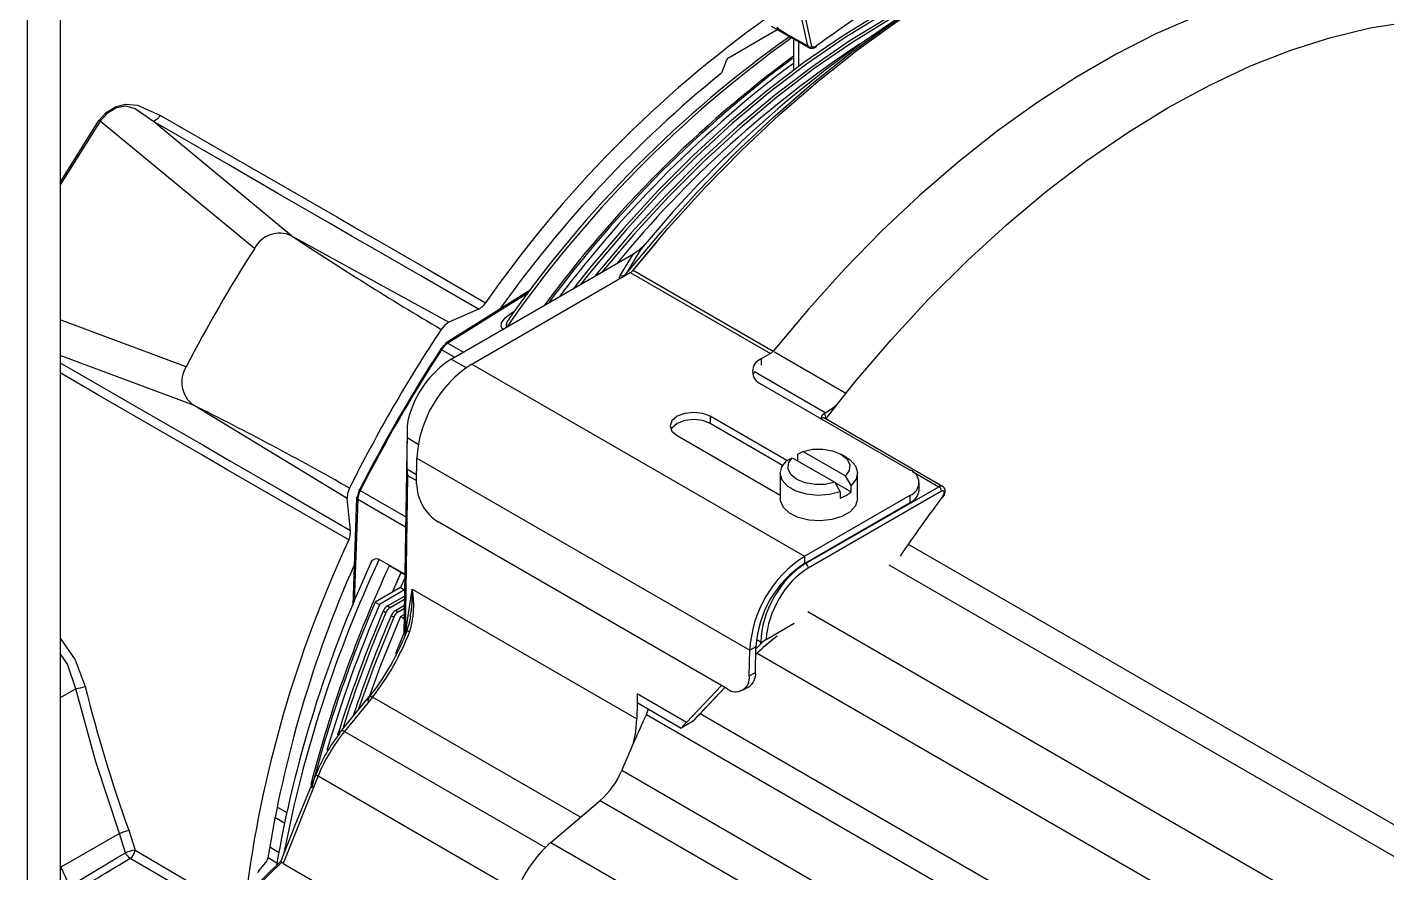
# Model space of a CAD drawing. Extents: x 6 to 134, y 1 to 99.
# Drawn here: x 15.52 to 21.01, y 79.51 to 82.92 of the extents above; entities that cross this region are included whole.
import ezdxf

# ---------------------------------------------------------------- set-up
doc = ezdxf.new("R2010")
doc.units = 0
doc.header["$MEASUREMENT"] = 0
doc.layers.add('OBJECT', color=7, linetype='CONTINUOUS')

msp = doc.modelspace()

# ---------------------------------------------------------------- linework, layer by layer
at = {"layer": 'OBJECT'}
for p, q in [((15.6526, 85.821), (15.6526, 78.7319)), ((15.5196, 85.7442), (15.5196, 78.6324)), ((18.671, 82.8461), (18.626, 83.0535)), ((18.6426, 83.041), (18.6856, 82.8432)), ((18.3507, 82.7982), (18.5474, 82.9117)), ((18.5242, 82.9252), (18.5572, 82.9061)), ((18.5572, 82.9061), (18.6107, 82.8752)), ((18.6126, 82.8722), (18.6126, 82.7475)), ((18.6338, 82.8621), (18.6338, 82.7632)), ((18.6773, 82.8387), (18.6786, 82.8374)), ((18.3263, 82.7434), (18.3446, 82.7906)), ((15.6526, 82.2949), (15.8093, 82.545)), ((16.4369, 82.0275), (15.814, 82.5424)), ((16.0291, 82.5408), (16.0292, 82.5407)), ((16.5864, 82.0797), (16.0292, 82.5407)), ((16.5864, 82.0797), (17.2224, 81.7305)), ((17.2315, 81.5821), (17.9667, 82.0066)), ((17.9141, 81.9191), (17.9667, 82.0066)), ((18.0598, 82.0542), (17.9623, 81.9371)), ((17.9667, 82.0066), (17.9896, 82.0225)), ((17.9896, 82.0225), (18.0133, 82.0439)), ((18.0062, 82.0353), (17.9987, 82.027)), ((17.3141, 81.5613), (17.9545, 81.9309)), ((17.9366, 81.9242), (17.933, 81.9185)), ((17.9545, 81.9309), (18.5202, 81.6044)), ((17.9657, 81.9409), (18.5314, 81.6143)), ((17.5505, 81.8599), (17.2106, 81.6469)), ((17.5429, 81.8497), (17.2183, 81.6463)), ((16.1619, 81.5512), (15.6526, 81.7407)), ((17.4735, 81.7669), (17.4883, 81.7763)), ((17.2444, 81.5896), (17.1923, 81.6197)), ((17.2183, 81.6463), (17.2805, 81.6104)), ((16.1914, 81.3956), (15.6526, 81.5959)), ((17.2315, 81.5821), (17.292, 81.5472)), ((18.5202, 81.6044), (18.4832, 81.583)), ((18.4832, 81.583), (18.4832, 81.5576)), ((18.536, 81.6107), (18.8246, 81.4441)), ((17.3141, 81.5613), (18.6576, 80.7857)), ((18.4558, 81.5298), (18.4492, 81.5173)), ((18.7415, 81.3648), (18.4558, 81.5298)), ((18.4832, 81.481), (19.0843, 81.134)), ((16.8118, 81.0194), (16.1914, 81.3956)), ((18.5869, 81.1721), (18.2774, 81.3508)), ((18.2774, 81.3508), (18.2774, 81.3214)), ((18.7363, 81.3618), (18.7415, 81.3648)), ((17.053, 81.2915), (17.0407, 80.4712)), ((18.5693, 81.1529), (18.2774, 81.3214)), ((19.2152, 81.0681), (18.7383, 81.3434)), ((17.0532, 81.2648), (17.0985, 81.2387)), ((18.1431, 81.2732), (18.5596, 81.0328)), ((17.0913, 81.0788), (17.0928, 81.1824)), ((17.0928, 81.1824), (18.4364, 80.4068)), ((18.5856, 81.1714), (18.6081, 81.1838)), ((18.6081, 81.1838), (18.7797, 81.0847)), ((18.652, 81.2091), (18.6295, 81.1968)), ((18.6295, 81.1968), (18.6295, 81.1714)), ((18.652, 81.2091), (18.8236, 81.11)), ((18.8264, 81.1854), (18.8044, 81.198)), ((17.0918, 81.1141), (17.0516, 81.1373)), ((19.0936, 81.128), (19.1999, 81.0666)), ((17.0548, 81.1123), (17.0451, 80.465)), ((17.0548, 81.1123), (17.0915, 81.0911)), ((18.5596, 81.1216), (18.5596, 81.0193)), ((18.7797, 81.0847), (18.8022, 81.0464)), ((18.7801, 81.0841), (18.8461, 81.046)), ((18.8461, 81.0717), (18.8236, 81.11)), ((18.8461, 81.046), (18.8461, 81.0717)), ((18.8721, 81.0193), (18.8721, 81.1216)), ((19.1209, 81.0536), (19.1209, 81.083)), ((16.8254, 80.8903), (16.8118, 81.0194)), ((16.8496, 81.0216), (16.8339, 80.5892)), ((16.854, 81.0151), (16.839, 80.6012)), ((17.0471, 80.9036), (16.854, 81.0151)), ((16.864, 81.0509), (17.0478, 80.9449)), ((18.6576, 80.7857), (19.0843, 81.032)), ((18.6622, 80.7562), (19.1999, 81.0666)), ((19.2105, 81.0485), (18.6728, 80.738)), ((18.8022, 81.0464), (18.8022, 81.0207)), ((19.0843, 81.0026), (19.0843, 81.032)), ((18.6576, 80.7563), (19.0843, 81.0026)), ((18.3449, 80.2513), (17.1781, 80.9248)), ((19.0765, 80.8348), (29.3657, 74.8949)), ((17.0443, 80.7137), (16.9407, 80.7735)), ((16.9817, 80.7489), (17.0443, 80.7128)), ((18.6576, 80.7857), (18.6576, 80.7563)), ((18.6598, 80.7575), (18.6622, 80.7562)), ((18.9982, 80.7517), (28.7422, 75.1267)), ((16.9941, 80.6412), (17.0299, 80.7212)), ((16.9944, 80.6414), (17.03, 80.7211)), ((17.0441, 80.6979), (17.0272, 80.6603)), ((17.0272, 80.6603), (16.9249, 80.6013)), ((17.0433, 80.65), (16.9419, 80.5915)), ((17.0272, 80.6603), (17.0434, 80.651)), ((17.0451, 80.465), (17.074, 80.6537)), ((17.074, 80.6537), (17.9808, 80.1302)), ((16.9249, 80.6013), (16.9419, 80.5915)), ((16.9746, 80.5859), (17.043, 80.6253)), ((16.9746, 80.5859), (16.9851, 80.5798)), ((16.9851, 80.5798), (17.0428, 80.6131)), ((17.0063, 80.5675), (17.0424, 80.5884)), ((17.0169, 80.5615), (17.0422, 80.5761)), ((16.9673, 80.5583), (16.9568, 80.5644)), ((16.9991, 80.54), (16.9885, 80.5461)), ((17.0063, 80.5675), (17.0169, 80.5615)), ((17.0266, 80.5426), (17.0419, 80.5514)), ((17.0416, 80.5339), (17.0266, 80.5426)), ((18.6713, 80.563), (28.4513, 74.9171)), ((17.0407, 80.4761), (17.0064, 80.3918)), ((18.5028, 80.4504), (18.6162, 80.5158)), ((18.4618, 80.421), (18.4364, 80.4068)), ((18.4603, 80.3174), (18.4618, 80.421)), ((18.4617, 80.4121), (18.4813, 80.4328)), ((18.4638, 80.4505), (18.4813, 80.4404)), ((18.4813, 80.4328), (18.4813, 80.4404)), ((18.4348, 80.3032), (18.4364, 80.4068)), ((18.4669, 80.3952), (28.3277, 74.7027)), ((18.4348, 80.3032), (18.4603, 80.3174)), ((15.7162, 80.2508), (15.6526, 80.2143)), ((18.1813, 80.1155), (18.3219, 80.2645)), ((18.2056, 80.1191), (18.3355, 80.2567)), ((18.2078, 80.1207), (18.3359, 80.2565)), ((18.4072, 80.245), (18.4327, 80.2592)), ((16.9142, 80.2174), (16.801, 80.0791)), ((16.8954, 80.2147), (16.896, 80.2155)), ((17.7536, 79.7328), (16.9142, 80.2174)), ((17.9817, 80.1951), (17.9808, 80.1302)), ((17.9823, 80.2305), (17.9817, 80.1951)), ((17.9824, 80.2304), (17.9817, 80.1951)), ((17.9817, 80.1951), (18.1595, 80.0924)), ((18.1813, 80.1155), (17.9823, 80.2305)), ((18.0195, 80.1477), (28.7788, 73.9365)), ((18.0269, 80.1647), (18.0269, 80.169)), ((18.2362, 80.1508), (28.2928, 74.3453)), ((18.2056, 80.1191), (18.1595, 80.0924)), ((18.1595, 80.0924), (18.1815, 80.1157)), ((18.1815, 80.1157), (18.1813, 80.1155)), ((16.801, 80.0791), (17.6119, 79.611)), ((17.92, 79.922), (28.6734, 73.7142)), ((16.6939, 79.8994), (16.553, 79.5464)), ((16.6939, 79.8994), (17.4962, 79.4362)), ((16.528, 79.7742), (16.5672, 79.7515)), ((17.6338, 79.631), (17.833, 79.8003)), ((17.833, 79.8003), (20.9987, 77.9728)), ((16.5585, 79.7088), (16.5196, 79.7312)), ((15.8916, 79.6665), (15.656, 79.5315)), ((15.9165, 79.5891), (15.8916, 79.6665)), ((15.9295, 79.6798), (15.9557, 79.6)), ((16.4986, 79.6129), (16.5347, 79.5921)), ((17.6338, 79.631), (20.7995, 77.8035)), ((15.6526, 79.5388), (15.656, 79.5315)), ((16.5433, 79.5556), (16.4314, 79.4469)), ((16.4866, 79.5569), (16.4549, 79.5175)), ((16.5275, 79.5479), (16.4923, 79.5682)), ((16.553, 79.5464), (17.3251, 79.1006)), ((15.6526, 79.5295), (15.656, 79.5315))]:
    msp.add_line(p, q, dxfattribs=at)
at = {"layer": 'OBJECT', "flags": 128}
for points in [[(17.9657, 81.9409), (18.1074, 82.1099), (18.2535, 82.2712), (18.4033, 82.4242), (18.5564, 82.5684), (18.7122, 82.7033), (18.87, 82.8283), (19.0293, 82.9429), (19.1896, 83.0467), (19.3501, 83.1394), (19.5104, 83.2206), (19.6697, 83.2899), (19.8276, 83.3472), (19.9833, 83.3922), (20.1364, 83.4247), (20.2863, 83.4447), (20.4323, 83.452), (20.574, 83.4466)], [(17.9366, 81.9242), (18.0791, 82.0947), (18.226, 82.2575), (18.3767, 82.4119), (18.5308, 82.5573), (18.6876, 82.6933), (18.8465, 82.8194), (19.007, 82.9349), (19.1683, 83.0395), (19.33, 83.1329), (19.4914, 83.2145), (19.6518, 83.2842), (19.8107, 83.3417), (19.811, 83.3418)], [(19.4873, 83.2133), (19.414, 83.1888), (19.2634, 83.1299), (19.1116, 83.0591), (18.9591, 82.9767), (18.8067, 82.8831), (18.6548, 82.7786), (18.5043, 82.6636), (18.3555, 82.5387), (18.2093, 82.4043), (18.0661, 82.261), (17.9265, 82.1093), (17.7912, 81.9499), (17.7247, 81.8669)], [(19.4288, 83.1842), (19.4245, 83.1827), (19.2739, 83.1238), (19.1221, 83.053), (18.9696, 82.9706), (18.8172, 82.877), (18.6654, 82.7725), (18.5148, 82.6575), (18.3661, 82.5326), (18.2198, 82.3982), (18.0766, 82.2549), (17.9371, 82.1032), (17.8017, 81.9439), (17.7529, 81.8831)], [(19.278, 83.1042), (19.1433, 83.0408), (18.9909, 82.9584), (18.8384, 82.8648), (18.6866, 82.7603), (18.536, 82.6453), (18.3873, 82.5204), (18.241, 82.386), (18.0978, 82.2426), (17.9583, 82.091), (17.8229, 81.9316), (17.8106, 81.9165)], [(21.1397, 83.1201), (20.998, 83.1254), (20.852, 83.1181), (20.7021, 83.0982), (20.549, 83.0656), (20.3933, 83.0207), (20.2354, 82.9634), (20.0761, 82.894), (19.9158, 82.8128), (19.7553, 82.7202), (19.595, 82.6163), (19.4357, 82.5017), (19.2778, 82.3767), (19.1221, 82.2419), (18.969, 82.0977), (18.8191, 81.9446), (18.6731, 81.7833), (18.5314, 81.6143)], [(19.1804, 83.0479), (19.1538, 83.0347), (19.0014, 82.9523), (18.8489, 82.8587), (18.6971, 82.7542), (18.5465, 82.6392), (18.3978, 82.5143), (18.2516, 82.3799), (18.1084, 82.2366), (17.9688, 82.0849), (17.8399, 81.9333)], [(18.7446, 81.3426), (18.8598, 81.4874), (19.007, 81.6597), (19.1587, 81.8237), (19.3142, 81.9787), (19.473, 82.124), (19.6344, 82.2592), (19.7978, 82.3837), (19.9626, 82.4969), (20.1279, 82.5984), (20.2933, 82.6878), (20.4581, 82.7648), (20.6215, 82.829), (20.7829, 82.8802), (20.9417, 82.9182), (21.0972, 82.9428), (21.2489, 82.954), (21.3961, 82.9516), (21.5229, 82.9381)], [(18.613, 82.8741), (18.6226, 82.8684), (18.679, 82.837)], [(18.671, 82.8461), (18.6712, 82.846), (18.6773, 82.8387)], [(15.8093, 82.545), (15.839, 82.5775), (15.8756, 82.6003), (15.9169, 82.6112), (15.9646, 82.6072), (16.0577, 82.5656)], [(16.0292, 82.5407), (16.0292, 82.5407), (16.0273, 82.5423), (15.956, 82.5925), (15.923, 82.6017), (15.9151, 82.602), (15.8833, 82.5964), (15.8769, 82.594), (15.8421, 82.573), (15.814, 82.5424), (15.814, 82.5424)], [(16.0577, 82.5656), (16.0442, 82.5507), (16.0291, 82.5408)], [(16.0577, 82.5656), (16.3527, 82.3957), (16.5608, 82.2759), (16.7698, 82.1555), (16.8615, 82.1026), (16.9534, 82.0497), (17.1377, 81.9434), (17.3704, 81.8091)], [(15.814, 82.5424), (15.814, 82.5424), (15.6526, 82.2847)], [(17.341, 81.7833), (17.1082, 81.9177), (16.924, 82.0241), (16.8322, 82.0771), (16.7405, 82.13), (16.5317, 82.2506), (16.3238, 82.3706), (16.0291, 82.5408)], [(17.9987, 82.027), (17.9785, 81.9945), (17.9366, 81.9242)], [(17.9102, 81.9054), (17.9108, 81.9118), (17.9141, 81.9191)], [(17.341, 81.7833), (17.2746, 81.7538), (17.2224, 81.7305)], [(17.2224, 81.7305), (17.2057, 81.7193), (17.1909, 81.7018)], [(17.4441, 81.6996), (17.4363, 81.7065), (17.4331, 81.7145), (17.435, 81.7276), (17.4495, 81.7482), (17.4735, 81.7669)], [(17.4663, 81.7458), (17.4579, 81.7341), (17.453, 81.722), (17.4529, 81.7155), (17.4539, 81.7131), (17.4561, 81.7112)], [(17.1923, 81.6197), (17.1904, 81.6207), (17.1888, 81.6216), (17.1876, 81.6221), (17.1868, 81.6224), (17.1865, 81.6223), (17.1866, 81.622), (17.1872, 81.6213), (17.1882, 81.6204)], [(15.6526, 81.5673), (15.8121, 81.4751), (16.0216, 81.3542), (16.2321, 81.2328), (16.3377, 81.1718), (16.5496, 81.0495), (16.8254, 80.8903)], [(16.8178, 80.8519), (16.542, 81.0112), (16.3302, 81.1336), (16.2247, 81.1947), (16.0143, 81.3164), (15.8048, 81.4376), (15.6526, 81.5257)], [(18.2774, 81.3508), (18.2466, 81.3627), (18.2103, 81.3668), (18.1739, 81.3627), (18.1431, 81.3508), (18.1225, 81.333), (18.1153, 81.312), (18.1225, 81.291), (18.1431, 81.2732)], [(17.058, 81.34), (17.0537, 81.3121), (17.0532, 81.2648)], [(18.2774, 81.3214), (18.2466, 81.3333), (18.2103, 81.3374), (18.1739, 81.3333), (18.1431, 81.3214), (18.1225, 81.3036), (18.1187, 81.2973)], [(18.7797, 81.0847), (18.7414, 81.0761), (18.7002, 81.0752), (18.6608, 81.082), (18.6273, 81.0958), (18.6034, 81.1151), (18.5916, 81.1379), (18.5932, 81.1616), (18.6081, 81.1838)], [(18.652, 81.2091), (18.6903, 81.2177), (18.7315, 81.2186), (18.7709, 81.2118), (18.8044, 81.198), (18.8283, 81.1787), (18.8401, 81.1559), (18.8385, 81.1322), (18.8236, 81.11)], [(18.8264, 81.1854), (18.8418, 81.1749), (18.8638, 81.1507), (18.8721, 81.1237), (18.866, 81.0966), (18.8461, 81.0717)], [(17.0516, 81.1373), (17.0547, 81.1129), (17.0548, 81.1123)], [(18.8022, 81.0464), (18.7592, 81.0349), (18.7121, 81.0314), (18.6655, 81.0362), (18.6234, 81.0489), (18.5899, 81.0682), (18.5679, 81.0925), (18.5596, 81.1194), (18.5657, 81.1466), (18.5856, 81.1714)], [(16.821, 81.0611), (16.8133, 81.0395), (16.8118, 81.0194)], [(16.8613, 81.0541), (16.86, 81.0545), (16.8592, 81.0547), (16.8588, 81.0547), (16.859, 81.0544), (16.8596, 81.0538), (16.8606, 81.053), (16.8621, 81.0521), (16.864, 81.0509)], [(18.8721, 81.0193), (18.872, 81.0159), (18.8633, 80.9895), (18.8416, 80.9657), (18.8086, 80.9467), (18.7675, 80.9342), (18.7217, 80.9292), (18.6754, 80.9322), (18.6327, 80.9429), (18.5974, 80.9605), (18.5726, 80.9832), (18.5606, 81.0092), (18.5596, 81.0193)], [(19.218, 81.0253), (19.2228, 81.0334), (19.2258, 81.0447), (19.2251, 81.0548), (19.2215, 81.0623), (19.2158, 81.0677), (19.2147, 81.0681)], [(16.9059, 80.7561), (16.9065, 80.7588), (16.9137, 80.7696), (16.924, 80.7762), (16.9324, 80.7766), (16.9407, 80.7735)], [(16.9991, 80.54), (16.9202, 80.3437), (16.8576, 80.1697)], [(17.0266, 80.5426), (16.9465, 80.3447), (16.8934, 80.1999)], [(17.0664, 80.5425), (17.0606, 80.5104), (17.0528, 80.49)], [(17.0536, 80.4896), (17.0535, 80.4887), (17.054, 80.4873), (17.0552, 80.4856), (17.0572, 80.4838), (17.0598, 80.4818), (17.0629, 80.4797)], [(15.6526, 80.4555), (15.7138, 80.3677), (15.7536, 80.2601)], [(15.7162, 80.2508), (15.6817, 80.3505), (15.6526, 80.3937)], [(15.8916, 79.6665), (15.7967, 79.9558), (15.7162, 80.2508)], [(16.8961, 80.2154), (16.8165, 80.1186), (16.783, 80.0769)], [(18.0195, 80.1477), (18.0258, 80.162), (18.0283, 80.1682)], [(17.9678, 80.0335), (17.9764, 80.0774), (17.9808, 80.1302)], [(16.6844, 79.9058), (16.5998, 79.6995), (16.544, 79.5553)], [(16.6856, 79.9065), (16.6841, 79.9066), (16.6834, 79.9064), (16.6833, 79.9063)], [(15.6899, 79.453), (15.7115, 79.466), (15.8821, 79.5685), (15.9165, 79.5891)], [(15.9557, 79.6), (16.1681, 79.475), (16.3738, 79.3555)], [(16.3604, 79.3179), (16.1474, 79.4417), (15.9349, 79.5667)], [(16.5475, 79.5511), (16.449, 79.4556), (16.4416, 79.4484)], [(16.5435, 79.5555), (16.5434, 79.5556), (16.5449, 79.5542), (16.5475, 79.5511)], [(16.553, 79.5464), (16.5478, 79.5507), (16.5475, 79.5511)]]:
    msp.add_lwpolyline(points, dxfattribs=at)
at = {"layer": 'OBJECT'}
for centre, radius, start, end in [((21.5593, 79.0991), 4.6098, 120.9219, 140.569), ((21.2724, 79.0917), 4.755, 125.5312, 145.146), ((21.3171, 79.0454), 4.7038, 125.3283, 144.9599), ((18.5377, 82.938), 0.0206, 296.4175, 299.0174), ((18.5697, 82.9263), 0.0238, 196.5002, 238.3696), ((21.4041, 78.9726), 4.8048, 125.6238, 145.2525), ((21.3329, 79.1507), 4.441, 123.5009, 140.6241), ((18.676, 82.8509), 0.0123, 276.4552, 321.4632), ((18.6869, 82.8672), 0.0309, 254.5405, 303.5894), ((18.7015, 82.8457), 0.00491, 299.8858, 1.2107), ((18.6993, 82.8503), 0.01, 297.3869, 306.4639), ((18.7027, 82.845), 0.00372, 312.626, 12.186), ((21.4526, 78.9602), 4.7795, 126.4566, 143.5544), ((21.4503, 78.976), 4.7601, 126.652, 143.4667), ((21.4633, 78.9728), 4.7525, 126.8568, 142.9728), ((21.3877, 78.9589), 4.8644, 129.1117, 144.5229), ((18.3033, 82.7522), 0.0246, 309.7923, 339.0054), ((15.9346, 82.765), 0.2531, 240.3289, 241.5402), ((16.539, 81.9752), 0.1147, 65.6047, 152.9136), ((23.9901, 93.2499), 13.401, 236.46341, 239.51182), ((21.5226, 78.7737), 6.0375, 147.38935, 152.61066), ((17.9851, 82.0431), 0.0211, 282.5235, 310.3894), ((17.9202, 81.9442), 0.0258, 256.3731, 309.4542), ((17.933, 81.9665), 0.0416, 301.0942, 321.8952), ((17.307, 81.8519), 0.0765, 296.3842, 326.0382), ((22.2344, 78.3628), 6.0486, 146.49362, 153.50637), ((17.2149, 81.6411), 0.00727, 126.7419, 184.8155), ((17.214, 81.6401), 0.00761, 54.973, 116.6315), ((17.4524, 81.2406), 0.4067, 122.9013, 165.8639), ((18.5026, 81.532), 0.0546, 110.7834, 249.2167), ((18.4987, 81.64), 0.0416, 301.0942, 321.8952), ((16.2589, 81.489), 0.1153, 147.3428, 234.1429), ((17.5743, 81.1552), 0.4822, 122.6523, 176.7703), ((18.5954, 81.6134), 0.2884, 300.4592, 312.2854), ((10.4433, 69.8171), 12.9267, 60.43772, 63.59803), ((18.7562, 81.3342), 0.034, 125.8023, 166.9042), ((18.732, 81.3303), 0.0145, 64.1767, 125.1223), ((18.7204, 81.3436), 0.0242, 357.7531, 48.8359), ((19.0649, 81.083), 0.0546, 290.7835, 69.2167), ((17.2805, 81.084), 0.1893, 181.5834, 237.267), ((16.8568, 81.0207), 0.00728, 115.1885, 173.2423), ((16.857, 81.0219), 0.00741, 182.4205, 245.987), ((18.752, 81.1584), 0.1466, 290.0537, 309.941), ((19.0583, 81.0598), 0.0629, 294.3746, 354.3053), ((19.1874, 81.0472), 0.0231, 3.2305, 57.3478), ((19.2137, 81.0251), 0.00439, 4.482, 48.3932), ((21.222, 78.7984), 4.8594, 155.0021, 172.7763), ((16.749, 80.8855), 0.0765, 333.9619, 3.6135), ((21.1945, 78.8262), 4.761, 156.1588, 171.0338), ((21.3652, 78.6982), 4.9116, 155.2265, 170.1443), ((21.545, 78.6238), 5.0814, 154.9723, 169.0695), ((21.737, 78.5426), 5.2422, 155.1097, 165.3905), ((18.9178, 80.3797), 0.4822, 122.6523, 176.7703), ((18.8879, 80.397), 0.4268, 122.6523, 176.7703), ((18.6497, 80.7367), 0.0231, 3.2305, 57.3478), ((16.7351, 80.5878), 0.3452, 341.7393, 11.0024), ((16.5975, 80.6322), 0.477, 349.1704, 2.5869), ((21.7294, 78.5364), 5.2294, 156.7422, 165.4329), ((21.8398, 78.4916), 5.3291, 156.7937, 163.542), ((16.9991, 80.5474), 0.0456, 122.5271, 158.0845), ((17.0097, 80.5413), 0.0456, 122.5271, 158.0845), ((21.8782, 78.4722), 5.3477, 156.9685, 162.6866), ((21.9014, 78.4612), 5.3613, 156.9728, 162.257), ((21.9425, 78.4412), 5.3826, 156.9796, 161.5721), ((17.0309, 80.5291), 0.0456, 122.5271, 158.0845), ((17.0414, 80.523), 0.0456, 122.5271, 158.0845), ((16.0495, 80.8822), 1.0801, 321.4116, 338.784), ((16.0829, 80.8619), 1.0519, 322.2116, 338.6924), ((18.4905, 80.4574), 0.0194, 241.7902, 259.708), ((18.5573, 80.3623), 0.1036, 121.7733, 132.7242), ((18.3795, 80.295), 0.0559, 231.6285, 8.3671), ((18.399, 80.3107), 0.0616, 303.141, 6.1721), ((15.4818, 81.2776), 1.0532, 282.8625, 284.9572), ((21.5634, 81.7042), 5.9865, 193.95859, 199.76466), ((16.9065, 80.203), 0.0163, 61.818, 130.1244), ((23.6281, 77.5403), 6.185, 155.06611, 157.35142), ((17.3135, 79.6512), 0.6778, 141.8423, 157.872), ((17.3539, 79.6278), 0.7137, 140.7756, 157.6307), ((16.7907, 80.0708), 0.0102, 141.087, 184.4599), ((16.7933, 80.0645), 0.0165, 62.2338, 129.9889), ((17.6174, 80.0464), 0.3273, 311.2321, 337.6504), ((16.7019, 79.9234), 0.0253, 222.7538, 251.6178), ((16.0844, 79.1753), 0.5277, 107.0677, 111.425), ((15.9835, 79.4238), 0.1784, 98.9571, 112.048), ((15.9607, 79.6067), 0.0475, 201.6672, 237.2067), ((15.9095, 79.6057), 0.0465, 303.0879, 352.9534), ((17.9616, 79.2561), 0.4981, 131.172, 155.5824), ((16.4679, 79.5722), 0.0242, 320.7418, 350.4606), ((14.5273, 78.9979), 1.2485, 21.3773, 25.2987)]:
    msp.add_arc(centre, radius, start, end, dxfattribs=at)
for centre, major_axis, ratio, start_param, end_param in [((18.9308, 80.3957), (1.8185, 2.8489), 0.545295, 0.66147, 0.957802), ((18.9894, 82.7259), (0.4436, -0.1981), 0.067913, 3.196653, 3.249317), ((18.97, 82.7071), (0.4232, -0.2148), 0.03328, 3.171458, 3.224122), ((18.9894, 82.7259), (0.4436, -0.1981), 0.067913, 3.249317, 3.719167), ((18.97, 82.7071), (0.4232, -0.2148), 0.03328, 3.224122, 3.944787), ((18.7102, 82.8866), (0.0269, 0.0422), 0.545295, 3.235382, 3.897213), ((18.3507, 82.79), (0.005, 0.00866), 0.577456, 0.785256, 1.832237), ((18.679, 80.3826), (1.7474, 3.0268), 0.54887, 1.477187, 1.664557), ((18.6898, 80.3764), (1.7549, 3.0398), 0.548991, 1.477187, 1.664557), ((17.2074, 81.6045), (0.0225, 0.039), 0.54887, 0.802772, 1.477187), ((17.2183, 81.5982), (0.03, 0.052), 0.555998, 0.802772, 1.477187), ((17.1255, 85.1322), (0.0764, 4.3987), 0.002435, 2.645046, 2.709785), ((19.2001, 81.0417), (0.015, 0.0264), 0.582463, 0.007562, 0.780816), ((16.8847, 81.0455), (0.0225, 0.039), 0.54887, 1.664557, 2.338662), ((16.8956, 81.0392), (0.03, 0.052), 0.555998, 1.664557, 2.338661), ((20.6654, 79.2361), (1.8198, 3.2674), 0.587367, 1.338523, 1.419136), ((19.2107, 81.0358), (0.0075, 0.0135), 0.587367, 4.480116, 7.059464), ((18.6652, 80.5421), (0.1267, 0.227), 0.586796, 0.776817, 2.327348), ((18.6758, 80.5362), (0.1192, 0.2141), 0.587367, 0.776279, 2.278207), ((18.5632, 80.4435), (0.1372, 0.1052), 0.148285, 1.568816, 2.287451), ((18.4919, 80.439), (0.0149, 0.0126), 0.141952, 1.782436, 2.234362), ((21.4028, 83.4548), (25.1934, 15.3003), 0.016891, 4.474128, 4.483365), ((16.4584, 79.5124), (0.005, 0.00866), 0.577456, 1.309193, 2.356174)]:
    msp.add_ellipse(centre, major_axis=major_axis, ratio=ratio, start_param=start_param, end_param=end_param, dxfattribs=at)

doc.saveas('drawing.dxf')
